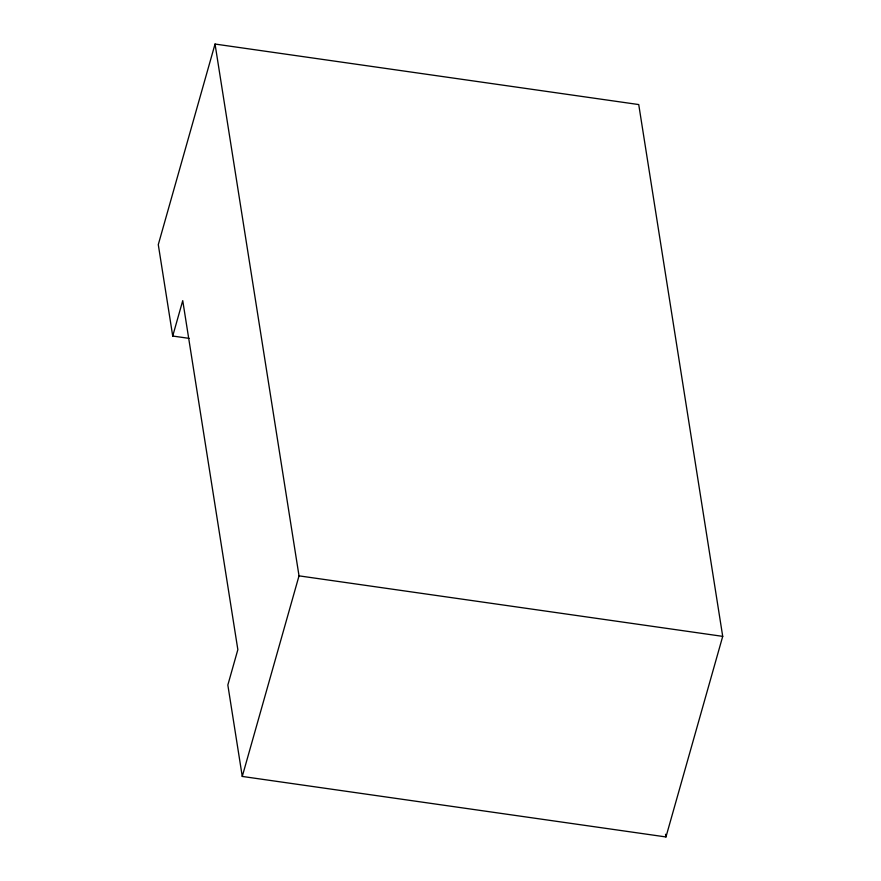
<?xml version="1.0" encoding="UTF-8"?>
<svg xmlns="http://www.w3.org/2000/svg" width="881" height="881" viewBox="0 0 881 881"><rect width="100%" height="100%" fill="white"/><g stroke="black" fill="none" stroke-linecap="round" stroke-linejoin="round"><path stroke-width="1.32" d="M172.72 336.035L182.741 300.641L237.848 649.638L227.838 685.033L242.264 776.436L665.959 836.95L722.717 636.368L638.736 104.564L215.041 44.05L158.283 244.632L172.72 336.035L189.074 338.37M242.264 776.436L299.022 575.855L215.041 44.05M299.022 575.855L722.717 636.368M665.529 834.263L665.959 836.95"/></g></svg>
